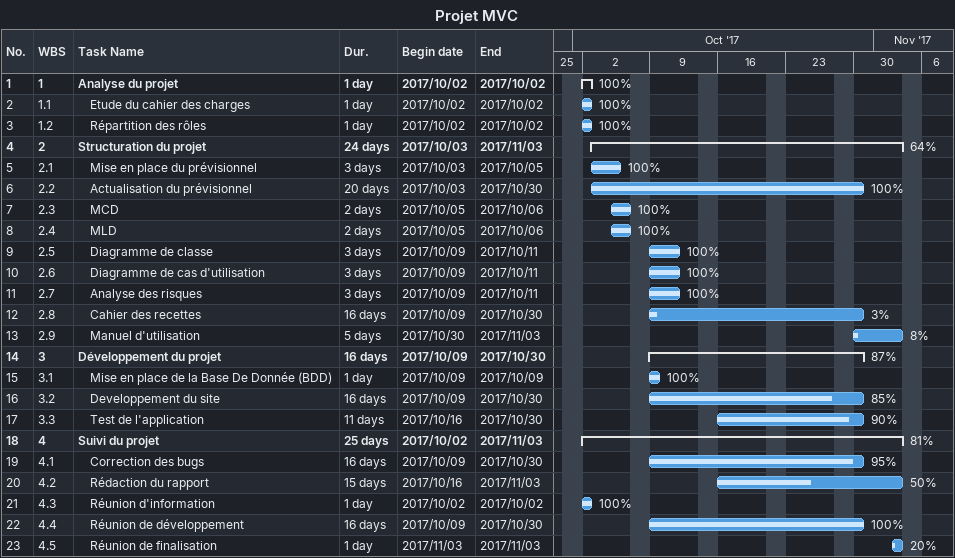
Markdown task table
Projet MVC

| ID | WBS | Task | Duration | Start | Finish | % complete |
|---|---|---|---|---|---|---|
| 1 | 1 | **Analyse du projet** | 1d | 2017-10-02 | 2017-10-02 | 100 |
| 2 | 1.1 | Etude du cahier des charges | 1d | 2017-10-02 | 2017-10-02 | 100 |
| 3 | 1.2 | Répartition des rôles | 1d | 2017-10-02 | 2017-10-02 | 100 |
| 4 | 2 | **Structuration du projet** | 24d | 2017-10-03 | 2017-11-03 | 64 |
| 5 | 2.1 | Mise en place du prévisionnel | 3d | 2017-10-03 | 2017-10-05 | 100 |
| 6 | 2.2 | Actualisation du prévisionnel | 20d | 2017-10-03 | 2017-10-30 | 100 |
| 7 | 2.3 | MCD | 2d | 2017-10-05 | 2017-10-06 | 100 |
| 8 | 2.4 | MLD | 2d | 2017-10-05 | 2017-10-06 | 100 |
| 9 | 2.5 | Diagramme de classe | 3d | 2017-10-09 | 2017-10-11 | 100 |
| 10 | 2.6 | Diagramme de cas d'utilisation | 3d | 2017-10-09 | 2017-10-11 | 100 |
| 11 | 2.7 | Analyse des risques | 3d | 2017-10-09 | 2017-10-11 | 100 |
| 12 | 2.8 | Cahier des recettes | 16d | 2017-10-09 | 2017-10-30 | 3 |
| 13 | 2.9 | Manuel d'utilisation | 5d | 2017-10-30 | 2017-11-03 | 8 |
| 14 | 3 | **Développement du projet** | 16d | 2017-10-09 | 2017-10-30 | 87 |
| 15 | 3.1 | Mise en place de la Base De Donnée (BDD) | 1d | 2017-10-09 | 2017-10-09 | 100 |
| 16 | 3.2 | Developpement du site | 16d | 2017-10-09 | 2017-10-30 | 85 |
| 17 | 3.3 | Test de l'application | 11d | 2017-10-16 | 2017-10-30 | 90 |
| 18 | 4 | **Suivi du projet** | 25d | 2017-10-02 | 2017-11-03 | 81 |
| 19 | 4.1 | Correction des bugs | 16d | 2017-10-09 | 2017-10-30 | 95 |
| 20 | 4.2 | Rédaction du rapport | 15d | 2017-10-16 | 2017-11-03 | 50 |
| 21 | 4.3 | Réunion d'information | 1d | 2017-10-02 | 2017-10-02 | 100 |
| 22 | 4.4 | Réunion de développement | 16d | 2017-10-09 | 2017-10-30 | 100 |
| 23 | 4.5 | Réunion de finalisation | 1d | 2017-11-03 | 2017-11-03 | 20 |
